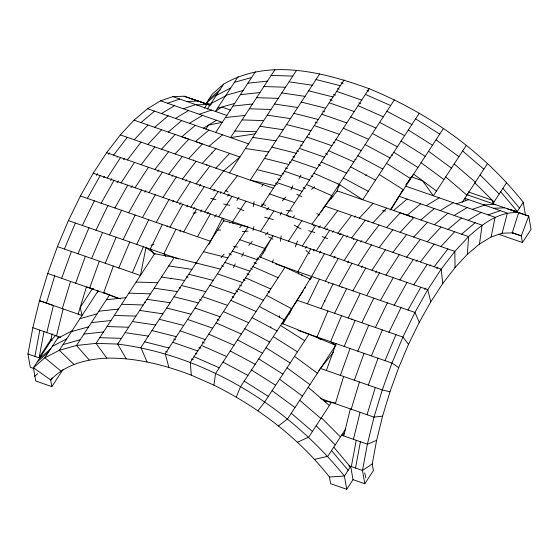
<?xml version="1.0" encoding="UTF-8"?>
<svg xmlns="http://www.w3.org/2000/svg" width="559" height="559" viewBox="0 0 559 559"><rect width="100%" height="100%" fill="white"/><g stroke="black" fill="none" stroke-linecap="round" stroke-linejoin="round"><path stroke-width="0.84" d="M270.738 327.735L270.78 326.701M467.366 254.296L468.589 236.611C482.326 224.11 498.991 211.183 518.654 212.693L512.254 232.851L502.136 233.215L491.137 236.974L479.475 244.045L467.366 254.296L455.054 267.53L442.777 283.483L430.772 301.853L419.271 322.277L408.503 344.358L398.679 367.668L389.979 391.754L382.587 416.141L376.633 440.359L372.245 463.942L373.405 470.58L364.796 483.752L353.015 479.65L350.696 466.36L350.067 466.534L350.36 466.877L333.765 447.158M353.015 479.65L346.72 489.286L330.621 483.682L329.461 477.037C298.758 437.949 258.279 407.252 213.936 385.151L215.536 373.503L285.006 267.209L310.727 279.325M331.326 198.955L331.787 195.622L306.542 184.498M338.803 186.86L339.027 185.197M479.475 244.045L482.089 225.179L399.112 196.286L391.027 209.611M280.415 241.264L281.17 235.919M296.808 301.909L297.067 300.218L311.594 276.467L310.909 278.724M253.241 206.648L254.135 201.492M311.349 277.746L311.531 276.726M34.197 368.647L30.27 367.277L27.95 353.994L32.848 327.693L39.486 300.672L47.739 273.47L57.437 246.603L68.401 220.602L80.412 195.971L93.234 173.192L106.629 152.698L120.325 134.901L134.055 120.143L147.562 108.705L160.573 100.816L172.836 96.63L184.121 96.225L210.282 105.204M34.917 356.418L39.815 330.117M39.102 357.872L44 331.571M50.743 341.242L52.155 333.667M351.332 466.583L356.23 440.282M355.51 468.037L360.408 441.736M491.137 236.974L495.106 217.29L405.883 186.224M253.003 230.455L253.926 226.681M46.788 332.542L53.426 305.528L39.486 300.672L82.033 315.486L80.21 307.345L92.605 288.388M56.515 335.931L63.153 308.917M343.708 435.922L350.346 408.909M353.442 439.311L360.08 412.297M502.136 233.215L507.369 213.098L464.822 198.284L465.64 200.681M272.401 262.821L273.246 259.732M336.93 191.695L339.131 184.386L313.906 173.234M46.453 303.104L54.705 275.894M62.301 308.617L70.553 281.415M78.155 314.137L86.4 286.935M335.351 403.682L343.596 376.48M351.199 409.202L359.444 382M367.046 414.722L375.299 387.513M61.672 278.319L71.377 251.459M75.661 283.189L85.359 256.329M99.341 261.193L89.643 288.06L93.5 288.968M113.33 266.063L103.625 292.93L105.937 293.475M326.372 370.484L336.078 343.617M340.361 375.355L350.06 348.488M354.343 380.218L364.042 353.358M368.325 385.088L378.031 358.221M220.33 193.421L220.966 191.681M328.308 283.35L328.615 282.505M295.278 246.833L297.514 241.02M313.522 250.949L314.2 249.209M236.296 397.086L240.475 386.821L303.237 290.785M282.658 323.759L284.265 319.804L259.327 306.486M289.289 314.214L291.539 308.687L266.601 295.369M341.849 287.717L342.059 287.214M280.206 215.138L281.422 212.224M193.316 160.817L193.687 159.944M206.725 165.184L207.033 164.465M209.031 244.36L222.433 218.171L223.977 221.189M64.404 249.028L75.367 223.027M78.008 253.765L88.972 227.765M91.606 258.503L102.57 232.502M105.211 263.24L116.174 237.24M118.808 267.971L129.772 241.97M132.413 272.708L143.377 246.708M327.951 310.972L316.988 336.972L321.02 339.732M341.556 315.709L330.593 341.71L335.959 345.385M344.19 346.447L355.154 320.447M357.795 351.178L368.758 325.177M371.393 355.915L382.356 329.915M384.997 360.653L395.961 334.652M290.98 189.774L292.776 185.791M233.473 267.607L235.22 263.855M241.726 256.525L243.549 252.717M82.334 225.459L94.345 200.828M95.931 230.189L107.943 205.558M109.529 234.927L121.541 210.296M123.127 239.657L135.138 215.026M136.717 244.395L148.729 219.757M162.327 224.494L150.315 249.125L153.865 253.758M175.924 229.232L163.913 253.856L165.939 256.511M307.415 303.823L319.427 279.193M321.013 308.554L333.024 283.923M334.603 313.292L346.615 288.661M348.201 318.022L360.213 293.391M361.799 322.76L373.81 298.129M375.396 327.49L387.408 302.859M388.987 332.221L400.999 307.59M375.732 272.897L376.759 270.856M299.254 178.356L300.98 174.96M351.646 319.636L352.009 318.93M185.148 138.29L185.469 137.682M229.469 222.964L229.819 222.314M87.379 198.396L100.208 175.617M101.144 203.19L113.973 180.41M114.909 207.983L127.738 185.204M128.675 212.776L141.497 189.997M142.44 217.57L155.262 194.791M156.206 222.363L169.028 199.577M169.971 227.157L182.793 204.37M183.736 231.95L196.558 209.164M197.502 236.743L210.324 213.957M310.678 248.895L297.849 271.681L298.848 273.952M311.615 276.474L324.444 253.688M325.38 281.261L338.209 258.482M339.145 286.054L351.967 263.275M352.911 290.848L365.733 268.068M366.676 295.641L379.498 272.862M380.441 300.435L393.263 277.648M394.207 305.228L407.029 282.442M407.972 310.021L420.794 287.235M110.752 180.522L111.821 178.628M260.389 257.727L273.023 235.786L190.298 362.372L191.311 375.173L213.936 385.151M399.112 196.286L402.515 190.374M179.928 231.573L180.85 229.994M361.533 267.593L362.498 265.951M261.822 186.364L262.898 184.54M282.84 324.178L297.067 300.218L402.927 337.077L408.503 344.358M96.504 175.379L97.566 173.639M200.695 211.819L201.918 209.814M172.025 176.364L172.927 174.89M157.834 171.662L158.847 170.027M347.656 262.863L348.774 261.067M117.006 157.282L117.404 156.653M236.89 200.464L238.986 197.18M333.842 258.097L335.037 256.246M185.756 181.235L186.804 179.628M107.174 178.042L120.562 157.554M121.114 182.898L134.502 162.403M135.054 187.747L148.442 167.26M148.987 192.603L162.383 172.116M204.405 108.146L206.788 104.498L207.794 104.463L196.509 104.868M207.305 109.18L223.698 84.102C268.313 57.898 323.745 72.16 369.143 88.713C428.795 113.065 483.2 151.608 523.245 202.337L525.565 215.627M238.134 76.632L215.39 111.444L221.755 107.062L230.546 110.123M205.824 129.262L208.577 125.055L222.307 122.309L160.573 100.816M162.928 197.453L176.323 176.965M52.085 377.842L50.687 379.98L51.847 386.618L35.755 381.014L33.435 367.731L51.687 339.802L55.648 335.309M118.222 298.478L109.473 294.963L76.464 345.469L59.289 350.297L44.846 357.767L33.435 367.731L50.687 379.98C65.026 364.545 86.449 359.102 106.825 358.144C135.851 357.634 164.36 364.859 191.311 375.173M215.606 132.567L255.316 71.804M51.847 386.618L63.027 369.52M176.868 202.309L190.256 181.822M274.902 69.714L230.539 137.598L255.044 133.846M186.762 206.746L187.817 205.132M190.808 207.158L204.196 186.671M196.132 262.968L174.261 257.461L117.663 344.058L96.05 343.373L76.464 345.469L89.265 360.017M229.532 172.885L296.515 70.399M204.748 212.015L218.136 191.527M218.688 216.871L232.076 196.377M319.727 73.844L250.257 180.145L275.028 185.679M245.939 201.205L232.551 221.692L232.949 223.321M344.099 79.993L261.367 206.578L264.051 203.169M260.501 231.426L273.889 210.939M369.143 88.713L286.418 215.299L290.338 217.067M288.451 241.16L301.846 220.672M318.595 215.809L319.531 214.37M320.475 212.93L394.381 99.837M302.314 245.988L315.709 225.494M316.254 250.837L329.649 230.35M304.641 288.633L305.577 287.2M419.32 113.156L362.728 199.759L339.131 184.386M330.194 255.694L343.582 235.199M344.134 260.543L357.522 240.056M278.473 425.895L287.522 418.95L335.659 345.301L308.987 334.191L264.624 402.068L257.951 410.76M390.112 210.058L443.476 128.409M358.074 265.399L371.462 244.912M372.014 270.249L385.403 249.761M466.374 145.291L433.365 195.797L422.611 180.774L411.466 176.896L409.488 179.691M333.632 352.093L318.833 370.414M385.948 275.105L399.343 254.611M399.888 279.954L413.283 259.467M334.904 402.864L331.466 402.333L308.722 437.138L297.479 442.204M462.167 202.344L487.567 163.48M413.828 284.81L427.216 264.323M345.595 429.06L327.805 456.284L314.584 459.358M506.65 182.618L492.863 203.714L492.297 200.283L468.156 191.877M350.696 466.36L344.4 476.002L346.72 489.286M507.502 208.814L517.578 212.196L516.949 211.98L523.245 202.337M498.67 234.256L522.441 242.529L531.05 229.365L528.73 216.081L516.949 211.98M144.781 192.205L145.913 190.493M172.752 201.757L173.702 200.325M436.803 268.69L437.921 267.013M130.967 187.628L132.238 185.756M213.755 191.08L214.949 189.34M199.451 186.084L200.632 184.365M424.763 289.618L425.881 288.011M103.625 177.671L104.603 176.288M319.482 253.059L320.726 251.298M406.03 184.575L407.511 182.486M311.957 224.194L324.919 206.131L337.182 190.864L468.589 236.611L454.851 251.375L441.156 269.172L427.768 289.66L414.939 312.446L402.927 337.077L391.964 363.077L382.265 389.944L374.02 417.147L367.375 444.16L362.484 470.461L364.796 483.752M396.645 199.731L398.616 196.978M117.013 182.723L118.333 180.892M214.586 217.067L216.319 214.698M166.889 226.521L167.4 225.822M113.596 155.129L127.291 137.325M127.361 159.916L141.057 142.119M141.127 164.709L154.822 146.912M154.892 169.503L168.587 151.706M168.657 174.296L182.353 156.499M182.423 179.09L196.118 161.292M196.188 183.883L209.884 166.086M209.953 188.676L223.649 170.879L239.916 156.995L195.433 141.511L208.933 130.072M223.719 193.47L237.414 175.666M324.066 228.407L337.762 210.61M337.832 233.201L351.527 215.397M351.597 237.994L365.293 220.19M411.026 177.469L413.597 174.128L436.488 191.01M406.037 184.631L410.662 178.614L386.507 163.368M401.334 192.415L403.388 189.739L379.24 174.492M365.362 242.781L379.058 224.984M379.128 247.574L392.823 229.777M392.893 252.368L406.589 234.57M406.659 257.161L420.354 239.364M420.424 261.954L434.119 244.157M434.189 266.748L447.885 248.944M211.316 104.687L206.523 103.017L205.985 103.708L212.28 94.073L223.698 84.102M179.621 204.51L181.032 202.707M346.58 237.1L347.649 235.765M123.567 159.72L124.804 158.19M108.523 154.256L109.655 152.859M332.465 232.313L333.716 230.783M360.674 242.04L361.827 240.663M293.091 217.5L294.565 215.739M248.741 245.471L252.2 241.383M193.33 209.08L194.693 207.473M206.949 213.929L208.458 212.161M282.309 200.988L285.782 196.971M416.015 261.521L417.314 260.033M221.133 257.566L224.145 254.156M429.787 266.035L430.8 264.889M227.555 196.111L229.33 194.113M318.623 227.82L320.412 225.829M239.706 227.709L241.754 225.438M354.42 217.172L355.44 216.053M134.258 139.75L147.995 124.992M147.856 144.488L161.593 129.73M161.453 149.218L175.184 134.46M175.051 153.956L188.781 139.191L134.055 120.143M188.642 158.686L202.379 143.929L181.829 136.773L195.336 125.335M202.239 163.424L215.977 148.659M215.837 168.154L229.567 153.397M359.339 218.122L373.07 203.357M372.937 222.852L386.667 208.095M386.528 227.59L400.265 212.825L413.863 217.556L400.125 232.32M413.723 237.058L427.453 222.293M427.321 241.788L441.051 227.024M440.911 246.519L454.649 231.761M266.678 209.981L268.865 207.634M265.469 234.906L267.985 232.285M305.137 248.189L306.926 246.365M170.691 278.836L171.445 278.109M208.556 99.775L219.973 89.803M217.737 93.227L206.523 103.017M39.396 358.612L50.813 348.641M37.16 362.029L48.577 352.065M367.85 221.385L368.353 220.952M141.022 122.568L154.529 111.129M154.626 127.305L168.133 115.867M168.231 132.036L181.731 120.604M209.031 146.248L222.538 134.81M393.606 210.505L407.113 199.074M407.211 215.243L420.717 203.811M420.815 219.98L434.315 208.542M434.413 224.718L447.92 213.279M448.018 229.449L461.517 218.017M461.615 234.186L475.122 222.748M34.42 376.34L37.76 373.643M311.503 189.305L314.717 186.79M353.274 239.601L354.064 238.986M98.663 290.987L97.455 291.896L59.289 350.297L73.865 364.349M339.586 234.647L341.116 233.508M312.991 226.018L314.193 225.151M325.841 229.91L327.504 228.736M372.245 463.942L362.484 470.461L348.865 465.724M344.295 433.518L341.591 435.181L367.375 444.16L376.633 440.359M161.495 113.554L174.513 105.665M175.484 118.424L188.495 110.535M189.466 123.294L202.477 115.406M203.448 128.165L216.466 120.276M426.203 205.719L439.213 197.83M440.185 210.589L453.195 202.7M454.167 215.453L467.177 207.564M468.149 220.323L481.166 212.434M216.249 95.505L230.685 88.036M211.043 103.471L225.48 96.001M57.507 338.405L71.943 330.935M52.301 346.363L66.738 338.894M365.684 175.386L366.634 174.946M167.539 103.24L179.809 99.055M183.394 108.76L195.657 104.568M199.242 114.281L211.505 110.088M408.126 181.158L409.705 180.62M456.437 203.825L468.701 199.64M472.285 209.346L484.555 205.153M488.133 214.859L500.403 210.673M150.944 245.191L153.963 244.29M234.41 82.334L251.592 77.505M225.934 95.303L243.116 90.474M217.465 108.264L234.64 103.436M79.958 318.665L97.14 313.837M71.489 331.627L88.664 326.798M63.013 344.596L80.189 339.767M92.794 289.241L93.702 289.017M382.587 416.141L374.02 417.147L320.621 398.56M247.861 83.207L267.447 81.118M240.384 94.646L259.97 92.556M232.907 106.084L252.493 103.995M225.431 117.53L245.017 115.433M106.35 299.743L125.936 297.654M98.873 311.188L118.459 309.092M91.397 322.627L110.982 320.531M83.92 334.065L103.506 331.969M193.176 213.07L196.293 212.79M242.208 231.629L248.126 231.105M195.357 263.044L196.908 262.926M329.461 477.037L344.4 476.002C288.374 406.868 206.683 355.517 117.663 344.058L126.201 358.759M217.591 230.133L220.637 230.008M186.776 101.479L198.061 101.074M483.696 204.86L494.981 204.454M493.429 208.248L504.714 207.843M263.184 252.871L263.813 252.857M331.815 196.754L333.08 196.768M271.178 75.416L292.783 76.101M263.904 86.54L285.516 87.225M256.63 97.671L278.242 98.356M249.363 108.795L270.968 109.48M242.089 119.919L263.701 120.604M234.815 131.051L256.427 131.735M136.137 282.043L157.75 282.728M128.863 293.168L150.476 293.852M121.589 304.292L143.202 304.976M114.322 315.423L135.935 316.108M107.048 326.547L128.661 327.232M99.775 337.671L121.387 338.356M286.536 210.554L292.189 211.023M382.524 210.666L385.717 210.995M233.48 246.547L237.575 247.029M186.126 276.894L188.048 277.166M289.059 81.803L312.278 85.248M281.792 92.92L305.004 96.372M274.525 104.044L297.737 107.496M267.251 115.168L290.47 118.613M259.984 126.292L283.203 129.737M252.717 137.409L275.929 140.861M245.45 148.533L268.662 151.985M168.727 265.923L191.94 269.375M161.46 277.047L184.673 280.492M154.193 288.171L177.406 291.616M146.919 299.289L170.139 302.74M139.652 310.413L162.865 313.858M132.385 321.537L155.598 324.982M125.118 332.654L148.331 336.106M324.101 400.971L331.466 402.333M265.553 155.479L267.104 155.765M174.261 257.461L154.626 253.744L96.05 343.373L106.825 358.144M179.278 287.801L180.536 288.046M223.607 203.951L229.742 205.328M206.788 104.498L209.911 105.204L184.121 96.225M210.68 198.375L215.879 199.542M389.979 391.754L382.265 389.944L320.531 368.451M87.176 287.116L90.258 287.836M144.564 302.146L145.41 302.356M316.003 79.546L340.368 85.695M308.645 90.81L333.01 96.952M301.28 102.066L325.652 108.215M293.922 113.33L318.295 119.472M286.564 124.587L310.937 130.736M279.207 135.851L303.572 141.993M271.849 147.108L296.214 153.257M264.484 158.372L288.856 164.514M257.126 169.636L281.498 175.778M203.476 251.725L227.848 257.867M196.118 262.982L220.491 269.131M188.76 274.245L213.133 280.387M181.402 285.502L205.768 291.651M174.045 296.766L198.41 302.908M166.68 308.023L191.052 314.172M159.322 319.287L183.694 325.429M151.964 330.544L176.337 336.693M144.606 341.808L168.972 347.95M354.79 159.357L356.027 159.671M348.215 170.607L349.179 170.851M333.437 94.527L335.603 95.093M509.752 209.443L511.352 209.884M512.156 210.1L516.153 211.19M264.624 217.192L273.414 219.589M199.5 299.624L201.408 300.155M285.314 167.98L287.466 168.601M308.61 230.692L314.815 232.53M338.181 184.211L340.026 184.77M341.039 82.69L343.198 83.34M261.619 204.154L262.961 204.559M263.624 204.762L265.637 205.37M292.923 156.534L294.824 157.149M316.757 213.727L319.399 214.6M191.094 98.65L205.349 103.492M511.681 210.268L528.73 216.081L521.288 235.891L522.441 242.529M512.673 232.914L514.315 233.466M512.254 232.851L521.288 235.891L512.226 232.733M315.262 122.211L317.295 122.903M300.546 145.074L302.209 145.64M336.644 91.397L361.694 100.117M329.195 102.793L354.238 111.514M322.634 111.108L324.681 111.821M321.739 114.197L346.79 122.917M314.291 125.6L339.334 134.321M333.024 142.245L334.918 142.901M306.835 137.004L331.885 145.724M467.918 195.028L518.654 212.693M172.836 96.63L227.052 115.503M299.386 148.408L324.43 157.128M147.562 108.705L248.895 143.984M291.931 159.811L316.981 168.532M284.482 171.215L309.525 179.935M277.026 182.611L302.077 191.339M120.325 134.901L273.658 188.292M324.919 206.131L454.851 251.375L455.054 267.53M269.62 193.959L294.663 202.679M106.629 152.698L441.156 269.172L442.777 283.483M93.234 173.192L427.768 289.66L430.772 301.853M239.727 239.692L264.777 248.413L264.98 250.97M80.412 195.971L210.345 241.215M275.608 263.932L414.939 312.446L419.271 322.277M232.313 251.033L257.364 259.753M224.865 262.43L249.915 271.15M68.401 220.602L178.594 258.971M217.409 273.833L242.459 282.554M209.96 285.237L235.011 293.957M202.512 296.64L227.555 305.361M57.437 246.603L140.414 275.496L145.962 247.609L155.157 254.121M298.045 330.376L391.964 363.077L398.679 367.668M195.056 308.044L220.106 316.764M187.607 319.441L212.651 328.161M47.739 273.47L120.702 298.876M180.152 330.844L205.202 339.565M172.703 342.248L197.746 350.968M32.848 327.693L60.617 337.356M27.95 353.994L39.731 358.095L39.186 357.411L51.142 339.117L52.211 340.459M308.889 134.104L309.756 134.412M198.822 347.398L201.03 348.187M337.538 88.567L339.082 89.119M325.583 153.515L327.707 154.291M165.604 351.352L167.462 352.023M191.178 358.934L193.379 359.744M330.034 99.586L332.151 100.375M318.281 164.632L320.482 165.457M221.567 265.728L223.404 266.419M391.503 154.906L392.369 155.234M277.942 178.866L280.401 179.809M322.257 236.562L327.581 238.602M173.758 339.047L175.659 339.774M296.682 150.811L298.478 151.531M281.939 323.368L308.987 334.191M217.13 319.413L219.177 320.244M268.984 342.646L269.585 342.884M239.552 285.118L241.502 285.915M259.369 256.686L285.006 267.209M232.16 296.64L233.879 297.353M310.972 175.882L312.851 176.679M289.436 162.047L291.057 162.732M237.4 207.941L243.857 210.715M103.981 292.581L109.473 294.963M246.938 273.665L249.007 274.574M365.418 94.415L390.657 105.539M358.06 105.672L383.299 116.803M350.703 116.936L375.941 128.06M343.338 128.193L368.577 139.324M335.98 139.457L361.219 150.581M328.622 150.713L353.861 161.844M321.264 161.977L346.503 173.101M282.113 173.227L283.741 173.947M253.968 262.471L256.483 263.575M252.892 266.587L278.137 277.718M245.534 277.851L270.773 288.975M238.176 289.108L263.415 300.239M230.818 300.372L256.057 311.496M223.46 311.629L248.699 322.76M216.102 322.892L241.341 334.016M208.738 334.149L233.976 345.28M201.38 345.413L226.619 356.537M194.022 356.67L219.261 367.801M296.815 194.371L301.895 196.621M358.759 102.835L360.695 103.729M366.907 90.237L368.807 91.131M202.232 342.045L204.405 343.1M195.28 353.155L196.88 353.959M386.933 111.241L411.871 124.559M379.666 122.365L404.604 135.683M372.392 133.489L397.33 146.8M365.125 144.606L390.063 157.924M357.858 155.73L382.796 169.049M350.591 166.855L375.529 180.173M343.317 177.972L368.255 191.29M252.06 317.61L276.998 330.928M244.793 328.734L269.731 342.052M237.526 339.851L262.464 353.169M230.252 350.975L255.19 364.293M222.985 362.099L247.923 375.417M268.082 291.365L269.787 292.28M229.057 253.646L231.342 254.89M268.572 236.813L270.773 238.022M271.506 238.427L272.974 239.231M303.076 187.412L305.368 188.683M294.209 225.172L301.091 229.008M225.864 190.682L228.107 191.982M235.835 290.694L237.764 291.868M415.596 118.857L439.751 134.104M408.322 129.988L432.477 145.235M401.055 141.113L425.203 156.359M393.781 152.237L417.936 167.49M280.555 325.485L304.711 340.731M273.288 336.609L297.437 351.863M266.014 347.74L290.17 362.987M258.74 358.864L282.896 374.111M251.473 369.988L275.622 385.242M244.199 381.119L268.355 396.366M275.266 183.052L277.334 184.414M243.291 279.388L245.017 280.541M257.035 257.888L259.159 259.369M250.586 268.124L252.354 269.417M436.02 139.806L458.918 156.695M428.543 151.251L451.441 168.133M421.074 162.69L443.965 179.572M294.509 356.349L317.407 373.23M287.033 367.787L309.931 384.669M279.556 379.226L302.454 396.107M272.079 390.664L294.977 407.546M211.372 153.082L211.931 153.529M60.924 371.043L44.846 357.767L58.639 336.672L58.786 337.741M462.649 150.993L483.842 169.181M454.174 163.955L475.367 182.143M445.698 176.923L466.898 195.112M308.198 387.317L329.391 405.506M299.722 400.286L320.922 418.474M291.246 413.248L312.446 431.436M305.962 250.369L309.833 253.849M480.118 174.883L499.201 194.022M474.912 182.842L493.995 201.981M321.376 417.776L340.459 436.914M316.17 425.734L335.253 444.88M324.458 300.539L325.052 301.21M502.925 188.32L519.521 208.039M500.689 191.744L517.285 211.463M331.529 450.582L348.124 470.301M332.27 342.856L332.731 343.54M147.01 361.848L140.882 347.509L223.74 220.721L247.979 227.066L165.247 353.651L168.86 367.354M364.734 472.879L365.852 477.896M97.161 290.575L97.532 292.245M467.631 193.295L467.911 194.993M301.895 274.49L302.091 275.929M279.451 315.758L279.542 317.456"/></g></svg>
